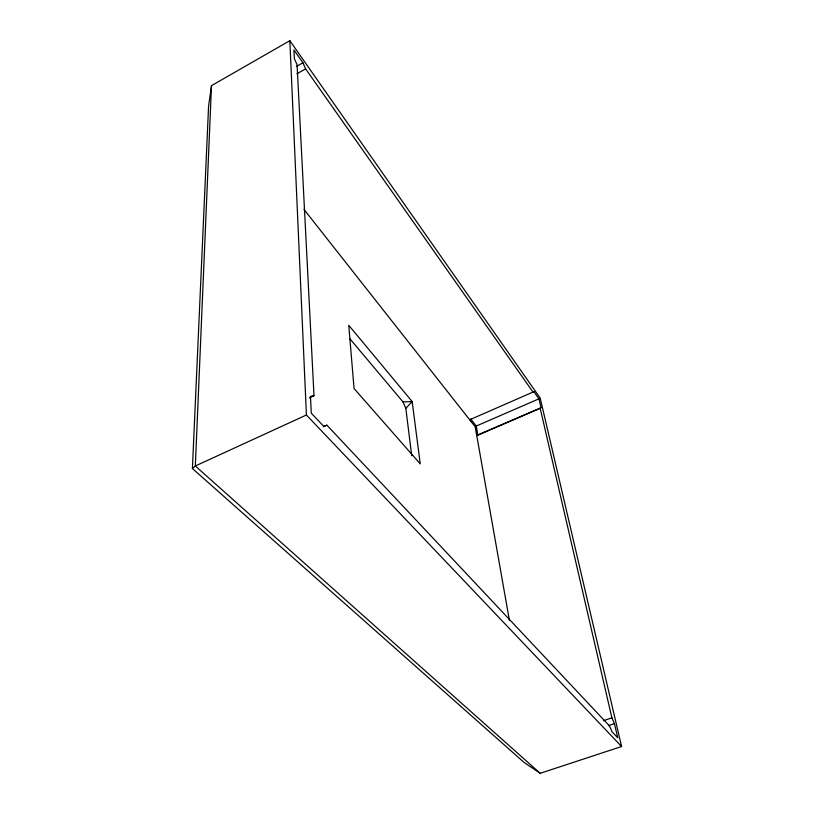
<?xml version="1.0" encoding="UTF-8"?>
<svg xmlns="http://www.w3.org/2000/svg" width="814" height="814" viewBox="0 0 814 814"><rect width="100%" height="100%" fill="white"/><g stroke="black" fill="none" stroke-linecap="round" stroke-linejoin="round"><path stroke-width="1.22" d="M211.498 85.643L195.329 465.984L192.409 468.518L524.033 762.403L540.201 773.3L621.591 746.519L540.201 398.107L289.845 40.7L211.498 85.643L208.588 106.085L192.409 468.518M411.711 455.708L405.83 408.343L412.159 401.556L348.758 325.325L354.07 388.563L420.258 463.899L412.159 401.556L402.981 401.892L349.867 338.746M303.968 209.391L475.101 426.658L476.77 435.612L540.181 408.282L541.015 407.743L538.949 398.84L533.913 391.676L469.759 419.759L470.868 419.179L476.261 426.037L477.849 434.971L476.77 435.612L509.391 620.258M296.357 66.494L302.95 62.78L305.637 68.875L533.048 392.144L533.913 391.676M296.866 73.809L305.637 68.875M309.401 397.863L314.001 395.726L297.09 64.805L294.342 58.588L293.925 49.939L302.95 62.78M289.845 40.7L306.41 414.998L195.329 465.984L540.201 773.3M323.443 426.75L326.892 425.183L609.452 725.905L612.047 731.766L617.745 737.799L614.438 723.595L611.894 717.836L540.181 408.282M476.261 426.037L538.949 398.84M541.015 407.743L477.849 434.971L476.312 433.028M326.892 425.183L323.697 426.312L311.274 413.156L310.47 396.377L314.001 395.726M603.489 720.675L611.894 717.836M608.434 725.61L614.438 723.595M306.41 414.998L621.591 746.519M402.981 401.892L405.83 408.343M470.868 419.179L471.316 421.733"/></g></svg>
